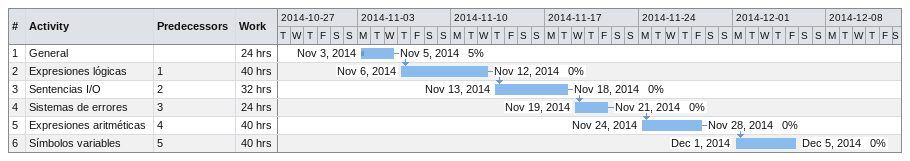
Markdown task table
| ID | Task | Start | Finish | Predecessors | % complete | Work (h) |
|---|---|---|---|---|---|---|
| 1 | General | 2014-11-03 | 2014-11-05 |  | 5 | 24 |
| 2 | Expresiones lógicas | 2014-11-06 | 2014-11-12 | 1 | 0 | 40 |
| 3 | Sentencias I/O | 2014-11-13 | 2014-11-18 | 2 | 0 | 32 |
| 4 | Sistemas de errores | 2014-11-19 | 2014-11-21 | 3 | 0 | 24 |
| 5 | Expresiones aritméticas | 2014-11-24 | 2014-11-28 | 4 | 0 | 40 |
| 6 | Símbolos variables | 2014-12-01 | 2014-12-05 | 5 | 0 | 40 |
